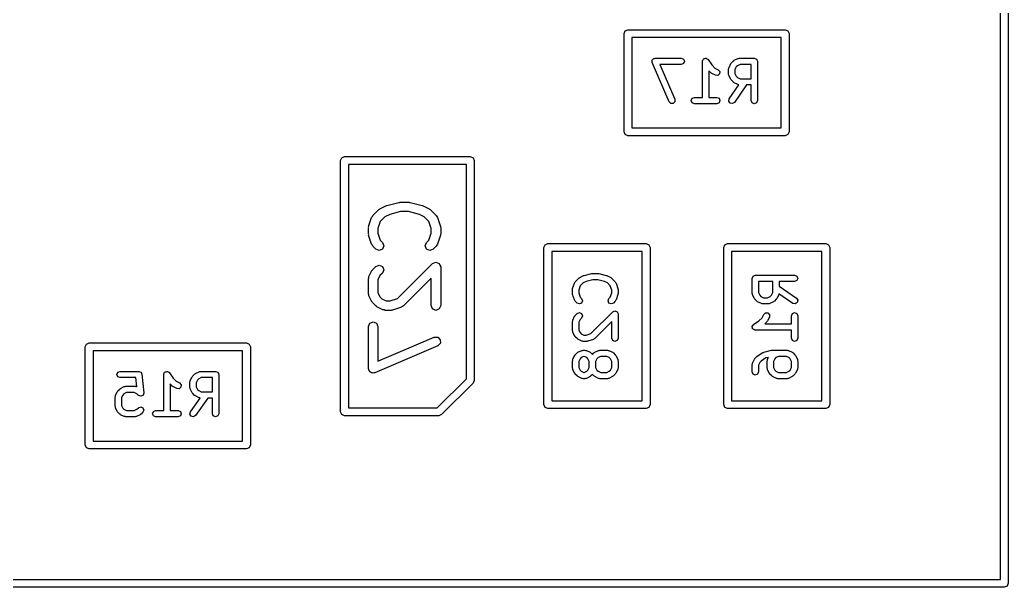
# Model space of a CAD drawing. Extents: x 0.18 to 3.03, y 0.18 to 2.17.
# Drawn here: x 1.973 to 2.4681, y 0.4121 to 0.6966 of the extents above; entities that cross this region are included whole.
import ezdxf

# ---------------------------------------------------------------- set-up
doc = ezdxf.new("R2010")
doc.units = 0
doc.header["$MEASUREMENT"] = 0
doc.layers.add('BLACK', color=7, linetype='CONTINUOUS')

msp = doc.modelspace()

# ---------------------------------------------------------------- linework, layer by layer
at = {"layer": 'BLACK', "linetype": 'CONTINUOUS'}
for p, q in [((2.46811, 1.61482), (2.46811, 0.414031)), ((2.46417, 0.416), (2.46417, 1.61285)), ((2.27566, 0.689606), (2.27624, 0.690998)), ((2.27566, 0.640394), (2.27566, 0.689606)), ((2.27624, 0.690998), (2.27763, 0.691575)), ((2.27763, 0.691575), (2.35637, 0.691575)), ((2.35637, 0.691575), (2.35776, 0.690998)), ((2.35776, 0.690998), (2.35834, 0.689606)), ((2.35834, 0.689606), (2.35834, 0.640394)), ((2.2796, 0.687638), (2.2796, 0.642362)), ((2.3544, 0.687638), (2.2796, 0.687638)), ((2.3544, 0.642362), (2.3544, 0.687638)), ((2.28965, 0.675742), (2.28976, 0.676023)), ((2.28977, 0.675444), (2.28965, 0.675742)), ((2.28976, 0.676327), (2.28999, 0.676558)), ((2.28976, 0.676023), (2.28976, 0.676327)), ((2.28977, 0.675122), (2.28977, 0.675444)), ((2.29821, 0.655437), (2.28977, 0.675122)), ((2.28999, 0.676558), (2.29011, 0.676856)), ((2.29011, 0.676856), (2.29039, 0.676972)), ((2.29039, 0.676972), (2.2906, 0.67719)), ((2.2906, 0.67719), (2.29092, 0.677194)), ((2.29092, 0.677194), (2.29122, 0.677317)), ((2.29122, 0.677317), (2.30435, 0.677317)), ((2.30435, 0.674167), (2.29361, 0.674167)), ((2.29361, 0.674167), (2.30111, 0.656677)), ((2.30435, 0.677317), (2.30546, 0.676856)), ((2.30546, 0.674629), (2.30435, 0.674167)), ((2.30546, 0.676856), (2.30592, 0.675742)), ((2.30592, 0.675742), (2.30546, 0.674629)), ((2.31496, 0.675742), (2.31502, 0.675892)), ((2.31496, 0.657632), (2.31496, 0.675742)), ((2.31499, 0.676051), (2.31524, 0.676432)), ((2.31502, 0.675892), (2.31499, 0.676051)), ((2.31524, 0.676432), (2.31542, 0.676856)), ((2.31542, 0.676856), (2.31557, 0.676918)), ((2.31557, 0.676918), (2.31566, 0.677052)), ((2.31566, 0.677052), (2.31611, 0.677141)), ((2.31611, 0.677141), (2.31653, 0.677317)), ((2.31653, 0.677317), (2.31668, 0.677255)), ((2.31668, 0.677255), (2.31684, 0.677286)), ((2.31684, 0.677286), (2.31722, 0.677031)), ((2.31722, 0.677031), (2.31764, 0.676856)), ((2.31764, 0.676856), (2.31771, 0.676706)), ((2.31771, 0.676706), (2.31784, 0.676616)), ((2.31784, 0.676616), (2.31963, 0.673933)), ((2.31963, 0.673933), (2.32121, 0.672349)), ((2.32825, 0.672697), (2.32918, 0.674572)), ((2.32918, 0.674572), (2.32938, 0.674741)), ((2.32938, 0.674741), (2.32948, 0.674981)), ((2.32948, 0.674981), (2.33042, 0.675918)), ((2.33042, 0.675918), (2.33066, 0.676018)), ((2.33066, 0.676018), (2.33083, 0.676213)), ((2.33083, 0.676213), (2.3327, 0.677151)), ((2.33246, 0.673511), (2.33189, 0.672935)), ((2.33378, 0.674167), (2.33246, 0.673511)), ((2.3327, 0.677151), (2.33307, 0.677177)), ((2.33307, 0.677177), (2.3334, 0.677317)), ((2.3334, 0.677317), (2.3409, 0.677317)), ((2.33933, 0.674167), (2.33378, 0.674167)), ((2.33933, 0.667006), (2.33933, 0.674167)), ((2.3409, 0.677317), (2.34202, 0.676856)), ((2.34202, 0.676856), (2.34248, 0.675742)), ((2.34248, 0.675742), (2.34248, 0.656057)), ((2.31917, 0.669942), (2.31811, 0.671003)), ((2.31811, 0.671003), (2.31811, 0.657632)), ((2.31941, 0.669843), (2.31917, 0.669942)), ((2.31958, 0.669647), (2.31941, 0.669843)), ((2.32145, 0.668709), (2.31958, 0.669647)), ((2.32121, 0.672349), (2.32286, 0.671526)), ((2.32265, 0.668624), (2.32145, 0.668709)), ((2.32356, 0.669414), (2.32265, 0.668624)), ((2.32286, 0.671526), (2.32365, 0.670616)), ((2.32365, 0.670616), (2.32356, 0.669414)), ((2.32808, 0.671993), (2.32822, 0.672331)), ((2.32808, 0.66918), (2.32808, 0.671993)), ((2.32822, 0.668842), (2.32808, 0.66918)), ((2.32822, 0.672331), (2.32825, 0.672697)), ((2.32825, 0.668476), (2.32822, 0.668842)), ((2.32918, 0.666601), (2.32825, 0.668476)), ((2.33189, 0.672935), (2.33123, 0.671621)), ((2.33123, 0.671621), (2.33123, 0.669552)), ((2.33123, 0.669552), (2.33189, 0.668239)), ((2.32836, 0.65696), (2.33324, 0.663924)), ((2.32938, 0.666432), (2.32918, 0.666601)), ((2.32948, 0.666192), (2.32938, 0.666432)), ((2.33042, 0.665255), (2.32948, 0.666192)), ((2.33066, 0.665156), (2.33042, 0.665255)), ((2.33083, 0.66496), (2.33066, 0.665156)), ((2.3327, 0.664022), (2.33083, 0.66496)), ((2.33704, 0.663856), (2.33094, 0.655154)), ((2.33189, 0.668239), (2.33246, 0.667663)), ((2.33246, 0.667663), (2.33378, 0.667006)), ((2.33307, 0.663996), (2.3327, 0.664022)), ((2.33324, 0.663924), (2.33307, 0.663996)), ((2.33378, 0.667006), (2.33933, 0.667006)), ((2.33933, 0.663856), (2.33704, 0.663856)), ((2.33933, 0.656057), (2.33933, 0.663856)), ((2.29907, 0.654595), (2.29821, 0.655437)), ((2.30028, 0.65461), (2.29907, 0.654595)), ((2.30112, 0.655472), (2.30028, 0.65461)), ((2.30111, 0.656677), (2.30112, 0.655472)), ((2.30933, 0.656057), (2.30979, 0.657171)), ((2.30979, 0.654944), (2.30933, 0.656057)), ((2.30979, 0.657171), (2.31091, 0.657632)), ((2.31091, 0.654482), (2.30979, 0.654944)), ((2.31091, 0.657632), (2.31496, 0.657632)), ((2.31653, 0.654482), (2.31091, 0.654482)), ((2.32216, 0.654482), (2.31653, 0.654482)), ((2.31811, 0.657632), (2.32216, 0.657632)), ((2.32216, 0.657632), (2.32327, 0.657171)), ((2.32327, 0.654944), (2.32216, 0.654482)), ((2.32327, 0.657171), (2.32373, 0.656057)), ((2.32373, 0.656057), (2.32327, 0.654944)), ((2.3281, 0.655783), (2.32836, 0.65696)), ((2.32875, 0.654767), (2.3281, 0.655783)), ((2.32993, 0.654506), (2.32875, 0.654767)), ((2.33094, 0.655154), (2.32993, 0.654506)), ((2.33979, 0.654944), (2.33933, 0.656057)), ((2.3409, 0.654482), (2.33979, 0.654944)), ((2.34202, 0.654944), (2.3409, 0.654482)), ((2.34248, 0.656057), (2.34202, 0.654944)), ((2.27624, 0.639002), (2.27566, 0.640394)), ((2.27763, 0.638425), (2.27624, 0.639002)), ((2.2796, 0.642362), (2.3544, 0.642362)), ((2.35776, 0.639002), (2.35637, 0.638425)), ((2.35834, 0.640394), (2.35776, 0.639002)), ((2.35637, 0.638425), (2.27763, 0.638425)), ((2.13369, 0.625976), (2.13427, 0.627368)), ((2.13369, 0.499992), (2.13369, 0.625976)), ((2.13427, 0.627368), (2.13566, 0.627945)), ((2.13566, 0.627945), (2.19865, 0.627945)), ((2.13763, 0.624008), (2.13763, 0.501961)), ((2.19669, 0.624008), (2.13763, 0.624008)), ((2.19669, 0.516556), (2.19669, 0.624008)), ((2.19865, 0.627945), (2.20005, 0.627368)), ((2.20005, 0.627368), (2.20062, 0.625976)), ((2.20062, 0.625976), (2.20062, 0.51574)), ((2.15691, 0.603521), (2.16291, 0.605021)), ((2.16291, 0.605021), (2.16321, 0.604977)), ((2.16321, 0.604977), (2.16348, 0.605092)), ((2.16348, 0.605092), (2.16798, 0.605092)), ((2.16798, 0.605092), (2.16826, 0.604977)), ((2.16826, 0.604977), (2.16856, 0.605021)), ((2.16856, 0.605021), (2.17456, 0.603521)), ((2.14982, 0.5984), (2.15282, 0.6014)), ((2.15282, 0.6014), (2.15317, 0.601549)), ((2.15317, 0.601549), (2.15343, 0.601843)), ((2.15343, 0.601843), (2.15643, 0.603342)), ((2.15643, 0.603342), (2.1567, 0.603361)), ((2.1567, 0.603361), (2.15691, 0.603521)), ((2.16378, 0.600367), (2.15831, 0.599001)), ((2.16769, 0.600367), (2.16378, 0.600367)), ((2.17316, 0.599001), (2.16769, 0.600367)), ((2.17456, 0.603521), (2.17477, 0.603361)), ((2.17477, 0.603361), (2.17504, 0.603342)), ((2.17504, 0.603342), (2.17804, 0.601843)), ((2.17804, 0.601843), (2.17829, 0.601549)), ((2.17829, 0.601549), (2.17865, 0.6014)), ((2.17865, 0.6014), (2.18165, 0.5984)), ((2.14775, 0.592978), (2.14925, 0.597477)), ((2.14925, 0.597477), (2.14961, 0.597893)), ((2.14961, 0.597893), (2.14982, 0.5984)), ((2.15355, 0.595454), (2.15235, 0.591847)), ((2.15588, 0.597788), (2.15355, 0.595454)), ((2.15831, 0.599001), (2.15588, 0.597788)), ((2.17558, 0.597788), (2.17316, 0.599001)), ((2.17792, 0.595454), (2.17558, 0.597788)), ((2.17912, 0.591847), (2.17792, 0.595454)), ((2.18165, 0.5984), (2.18186, 0.597893)), ((2.18186, 0.597893), (2.18222, 0.597477)), ((2.18222, 0.597477), (2.18372, 0.592978)), ((2.14762, 0.592231), (2.14777, 0.59259)), ((2.14762, 0.589231), (2.14762, 0.592231)), ((2.14777, 0.588872), (2.14762, 0.589231)), ((2.14777, 0.59259), (2.14775, 0.592978)), ((2.15235, 0.591847), (2.15235, 0.589614)), ((2.15235, 0.589614), (2.15355, 0.586008)), ((2.17792, 0.586008), (2.17912, 0.589614)), ((2.17912, 0.589614), (2.17912, 0.591847)), ((2.18372, 0.592978), (2.1837, 0.59259)), ((2.1837, 0.59259), (2.18384, 0.592231)), ((2.18384, 0.589231), (2.1837, 0.588872)), ((2.18384, 0.592231), (2.18384, 0.589231)), ((2.14775, 0.588484), (2.14777, 0.588872)), ((2.14925, 0.583985), (2.14775, 0.588484)), ((2.15355, 0.586008), (2.15466, 0.584902)), ((2.15466, 0.584902), (2.15535, 0.583232)), ((2.17612, 0.583232), (2.17681, 0.584902)), ((2.17681, 0.584902), (2.17792, 0.586008)), ((2.18372, 0.588484), (2.18222, 0.583985)), ((2.1837, 0.588872), (2.18372, 0.588484)), ((2.23616, 0.583746), (2.23755, 0.584323)), ((2.23755, 0.584323), (2.28676, 0.584323)), ((2.28676, 0.584323), (2.28816, 0.583746)), ((2.32616, 0.583746), (2.32755, 0.584323)), ((2.32755, 0.584323), (2.37676, 0.584323)), ((2.37676, 0.584323), (2.37816, 0.583746)), ((2.14961, 0.583569), (2.14925, 0.583985)), ((2.14982, 0.583061), (2.14961, 0.583569)), ((2.15132, 0.581561), (2.14982, 0.583061)), ((2.15299, 0.58087), (2.15132, 0.581561)), ((2.15466, 0.581561), (2.15299, 0.58087)), ((2.15535, 0.583232), (2.15466, 0.581561)), ((2.17681, 0.581561), (2.17612, 0.583232)), ((2.17848, 0.58087), (2.17681, 0.581561)), ((2.18015, 0.581561), (2.17848, 0.58087)), ((2.18165, 0.583061), (2.18015, 0.581561)), ((2.18186, 0.583569), (2.18165, 0.583061)), ((2.18222, 0.583985), (2.18186, 0.583569)), ((2.23558, 0.582354), (2.23616, 0.583746)), ((2.23558, 0.503614), (2.23558, 0.582354)), ((2.23952, 0.580386), (2.23952, 0.505583)), ((2.2848, 0.580386), (2.23952, 0.580386)), ((2.2848, 0.505583), (2.2848, 0.580386)), ((2.28816, 0.583746), (2.28873, 0.582354)), ((2.28873, 0.582354), (2.28873, 0.503614)), ((2.32558, 0.582354), (2.32616, 0.583746)), ((2.32558, 0.503614), (2.32558, 0.582354)), ((2.32952, 0.580386), (2.32952, 0.505583)), ((2.3748, 0.580386), (2.32952, 0.580386)), ((2.3748, 0.505583), (2.3748, 0.580386)), ((2.37816, 0.583746), (2.37873, 0.582354)), ((2.37873, 0.582354), (2.37873, 0.503614)), ((2.16221, 0.5568), (2.17981, 0.574403)), ((2.17981, 0.574403), (2.18148, 0.575095)), ((2.18148, 0.575095), (2.18315, 0.574403)), ((2.18315, 0.574403), (2.18349, 0.573595)), ((2.14787, 0.56779), (2.14937, 0.57079)), ((2.14937, 0.57079), (2.14967, 0.571045)), ((2.14967, 0.571045), (2.14982, 0.571404)), ((2.14982, 0.571404), (2.15132, 0.572904)), ((2.15132, 0.572904), (2.15299, 0.573595)), ((2.15299, 0.573595), (2.15466, 0.572904)), ((2.15466, 0.569563), (2.15343, 0.568334)), ((2.15466, 0.572904), (2.15535, 0.571233)), ((2.15535, 0.571233), (2.15466, 0.569563)), ((2.18349, 0.573595), (2.18384, 0.572733)), ((2.18384, 0.572733), (2.18384, 0.553236)), ((2.25967, 0.569323), (2.25985, 0.5694)), ((2.25985, 0.5694), (2.26266, 0.5694)), ((2.26266, 0.5694), (2.26285, 0.569323)), ((2.14762, 0.566734), (2.14783, 0.567242)), ((2.14762, 0.559235), (2.14762, 0.566734)), ((2.14783, 0.567242), (2.14787, 0.56779)), ((2.15343, 0.568334), (2.15235, 0.566176)), ((2.15235, 0.566176), (2.15235, 0.559792)), ((2.17912, 0.56703), (2.16516, 0.553065)), ((2.17912, 0.553236), (2.17912, 0.56703)), ((2.24992, 0.561761), (2.25086, 0.564573)), ((2.25086, 0.564573), (2.2511, 0.56485)), ((2.2511, 0.56485), (2.25124, 0.565189)), ((2.25124, 0.565189), (2.25311, 0.567064)), ((2.25311, 0.567064), (2.25335, 0.567163)), ((2.25335, 0.567163), (2.25352, 0.567359)), ((2.25352, 0.567359), (2.2554, 0.568296)), ((2.25516, 0.564656), (2.25373, 0.563225)), ((2.25665, 0.565402), (2.25516, 0.564656)), ((2.2554, 0.568296), (2.25558, 0.568309)), ((2.25558, 0.568309), (2.25572, 0.568415)), ((2.25572, 0.568415), (2.25947, 0.569353)), ((2.26005, 0.56625), (2.25665, 0.565402)), ((2.25947, 0.569353), (2.25967, 0.569323)), ((2.26247, 0.56625), (2.26005, 0.56625)), ((2.26586, 0.565402), (2.26247, 0.56625)), ((2.26285, 0.569323), (2.26305, 0.569353)), ((2.26305, 0.569353), (2.2668, 0.568415)), ((2.26736, 0.564656), (2.26586, 0.565402)), ((2.2668, 0.568415), (2.26694, 0.568309)), ((2.26694, 0.568309), (2.26712, 0.568296)), ((2.26712, 0.568296), (2.26899, 0.567359)), ((2.26879, 0.563225), (2.26736, 0.564656)), ((2.26899, 0.567359), (2.26916, 0.567163)), ((2.26916, 0.567163), (2.2694, 0.567064)), ((2.2694, 0.567064), (2.27128, 0.565189)), ((2.27128, 0.565189), (2.27142, 0.56485)), ((2.27142, 0.56485), (2.27166, 0.564573)), ((2.27166, 0.564573), (2.27259, 0.561761)), ((2.33984, 0.566888), (2.3403, 0.568001)), ((2.33984, 0.559388), (2.33984, 0.566888)), ((2.3403, 0.568001), (2.34142, 0.568462)), ((2.34142, 0.568462), (2.3611, 0.568462)), ((2.35015, 0.565313), (2.34299, 0.565313)), ((2.34299, 0.565313), (2.34299, 0.55976)), ((2.35015, 0.55976), (2.35015, 0.565313)), ((2.3611, 0.565313), (2.3533, 0.565313)), ((2.3533, 0.565313), (2.3533, 0.563021)), ((2.3611, 0.568462), (2.36221, 0.568001)), ((2.36221, 0.565774), (2.3611, 0.565313)), ((2.36221, 0.568001), (2.36268, 0.566888)), ((2.36268, 0.566888), (2.36221, 0.565774)), ((2.15235, 0.559792), (2.15343, 0.557634)), ((2.24984, 0.561263), (2.24994, 0.561503)), ((2.24984, 0.559388), (2.24984, 0.561263)), ((2.24994, 0.561503), (2.24992, 0.561761)), ((2.25373, 0.563225), (2.25299, 0.561008)), ((2.25299, 0.561008), (2.25299, 0.559644)), ((2.25299, 0.559644), (2.25373, 0.557427)), ((2.26953, 0.561008), (2.26879, 0.563225)), ((2.26879, 0.557427), (2.26953, 0.559644)), ((2.26953, 0.559644), (2.26953, 0.561008)), ((2.27259, 0.561761), (2.27258, 0.561503)), ((2.27258, 0.561503), (2.27268, 0.561263)), ((2.27268, 0.561263), (2.27268, 0.559388)), ((2.34299, 0.55976), (2.34365, 0.558447)), ((2.34949, 0.558447), (2.35015, 0.55976)), ((2.3533, 0.563021), (2.362, 0.556929)), ((2.14783, 0.558727), (2.14762, 0.559235)), ((2.14787, 0.558178), (2.14783, 0.558727)), ((2.14937, 0.555179), (2.14787, 0.558178)), ((2.14967, 0.554924), (2.14937, 0.555179)), ((2.14982, 0.554565), (2.14967, 0.554924)), ((2.15132, 0.553065), (2.14982, 0.554565)), ((2.15343, 0.557634), (2.15439, 0.556677)), ((2.15439, 0.556677), (2.15654, 0.555598)), ((2.15654, 0.555598), (2.1586, 0.555598)), ((2.1586, 0.555598), (2.16221, 0.5568)), ((2.24994, 0.559149), (2.24984, 0.559388)), ((2.24992, 0.55889), (2.24994, 0.559149)), ((2.25086, 0.556078), (2.24992, 0.55889)), ((2.2511, 0.555801), (2.25086, 0.556078)), ((2.25124, 0.555463), (2.2511, 0.555801)), ((2.25218, 0.554525), (2.25124, 0.555463)), ((2.25329, 0.554064), (2.25218, 0.554525)), ((2.2544, 0.554525), (2.25329, 0.554064)), ((2.25373, 0.557427), (2.2544, 0.556752)), ((2.2544, 0.556752), (2.25486, 0.555639)), ((2.25486, 0.555639), (2.2544, 0.554525)), ((2.26765, 0.555639), (2.26811, 0.556753)), ((2.26811, 0.554525), (2.26765, 0.555639)), ((2.26811, 0.556753), (2.26879, 0.557427)), ((2.26923, 0.554064), (2.26811, 0.554525)), ((2.27034, 0.554525), (2.26923, 0.554064)), ((2.27128, 0.555463), (2.27034, 0.554525)), ((2.27142, 0.555801), (2.27128, 0.555463)), ((2.27166, 0.556078), (2.27142, 0.555801)), ((2.27259, 0.558891), (2.27166, 0.556078)), ((2.27268, 0.559388), (2.27258, 0.559149)), ((2.27258, 0.559149), (2.27259, 0.558891)), ((2.33998, 0.55905), (2.33984, 0.559388)), ((2.34001, 0.558684), (2.33998, 0.55905)), ((2.34094, 0.556809), (2.34001, 0.558684)), ((2.34114, 0.55664), (2.34094, 0.556809)), ((2.34124, 0.5564), (2.34114, 0.55664)), ((2.34218, 0.555463), (2.34124, 0.5564)), ((2.34242, 0.555364), (2.34218, 0.555463)), ((2.34259, 0.555168), (2.34242, 0.555364)), ((2.34446, 0.55423), (2.34259, 0.555168)), ((2.34365, 0.558447), (2.34422, 0.557871)), ((2.34422, 0.557871), (2.34554, 0.557214)), ((2.34554, 0.557214), (2.34761, 0.557214)), ((2.34761, 0.557214), (2.34892, 0.557871)), ((2.35056, 0.555168), (2.34868, 0.55423)), ((2.34892, 0.557871), (2.34949, 0.558447)), ((2.35073, 0.555364), (2.35056, 0.555168)), ((2.35097, 0.555463), (2.35073, 0.555364)), ((2.3519, 0.5564), (2.35097, 0.555463)), ((2.352, 0.55664), (2.3519, 0.5564)), ((2.3522, 0.556809), (2.352, 0.55664)), ((2.35314, 0.558684), (2.3522, 0.556809)), ((2.35316, 0.55905), (2.35314, 0.558684)), ((2.35323, 0.559224), (2.35316, 0.55905)), ((2.3602, 0.554349), (2.35323, 0.559224)), ((2.36239, 0.554736), (2.36137, 0.554088)), ((2.362, 0.556929), (2.36265, 0.555913)), ((2.36265, 0.555913), (2.36239, 0.554736)), ((2.15167, 0.552916), (2.15132, 0.553065)), ((2.15193, 0.552622), (2.15167, 0.552916)), ((2.15493, 0.551123), (2.15193, 0.552622)), ((2.15548, 0.551084), (2.15493, 0.551123)), ((2.15599, 0.550873), (2.15548, 0.551084)), ((2.15899, 0.550873), (2.15599, 0.550873)), ((2.15934, 0.551022), (2.15899, 0.550873)), ((2.15973, 0.550995), (2.15934, 0.551022)), ((2.16423, 0.552494), (2.15973, 0.550995)), ((2.16465, 0.552855), (2.16423, 0.552494)), ((2.16516, 0.553065), (2.16465, 0.552855)), ((2.17981, 0.551565), (2.17912, 0.553236)), ((2.18148, 0.550873), (2.17981, 0.551565)), ((2.18315, 0.551565), (2.18148, 0.550873)), ((2.18384, 0.553236), (2.18315, 0.551565)), ((2.25218, 0.549253), (2.25329, 0.549715)), ((2.25329, 0.549715), (2.2544, 0.549253)), ((2.259, 0.539205), (2.26999, 0.550191)), ((2.26999, 0.550191), (2.2711, 0.550652)), ((2.2711, 0.550652), (2.27221, 0.550191)), ((2.27221, 0.550191), (2.27241, 0.549715)), ((2.27241, 0.549715), (2.27268, 0.549077)), ((2.34483, 0.554204), (2.34446, 0.55423)), ((2.34516, 0.554064), (2.34483, 0.554204)), ((2.34798, 0.554064), (2.34516, 0.554064)), ((2.34563, 0.548844), (2.34654, 0.549634)), ((2.34654, 0.549634), (2.34774, 0.549548)), ((2.34832, 0.554204), (2.34798, 0.554064)), ((2.34868, 0.55423), (2.34832, 0.554204)), ((2.35999, 0.549253), (2.3611, 0.549715)), ((2.36137, 0.554088), (2.3602, 0.554349)), ((2.3611, 0.549715), (2.36221, 0.549253)), ((2.14832, 0.544407), (2.14999, 0.545099)), ((2.14999, 0.545099), (2.15166, 0.544407)), ((2.24984, 0.545328), (2.24998, 0.545666)), ((2.24984, 0.540641), (2.24984, 0.545328)), ((2.24998, 0.545666), (2.25001, 0.546032)), ((2.25001, 0.546032), (2.25094, 0.547907)), ((2.25094, 0.547907), (2.25114, 0.548077)), ((2.25114, 0.548077), (2.25124, 0.548316)), ((2.25124, 0.548316), (2.25218, 0.549253)), ((2.25365, 0.54627), (2.25299, 0.544956)), ((2.25299, 0.544956), (2.25299, 0.541013)), ((2.2544, 0.547026), (2.25365, 0.54627)), ((2.2544, 0.549253), (2.25486, 0.54814)), ((2.25486, 0.54814), (2.2544, 0.547026)), ((2.26953, 0.545275), (2.26097, 0.536715)), ((2.26953, 0.536891), (2.26953, 0.545275)), ((2.27268, 0.549077), (2.27268, 0.536891)), ((2.34054, 0.543826), (2.34322, 0.545614)), ((2.34322, 0.545614), (2.34481, 0.547198)), ((2.34481, 0.547198), (2.34563, 0.548844)), ((2.34722, 0.545151), (2.34615, 0.54409)), ((2.34731, 0.545391), (2.34722, 0.545151)), ((2.34751, 0.545561), (2.34731, 0.545391)), ((2.34845, 0.547436), (2.34751, 0.545561)), ((2.34774, 0.549548), (2.34853, 0.548638)), ((2.34853, 0.548638), (2.34845, 0.547436)), ((2.35953, 0.54814), (2.35999, 0.549253)), ((2.35953, 0.54409), (2.35953, 0.54814)), ((2.36221, 0.549253), (2.36268, 0.54814)), ((2.36268, 0.54814), (2.36268, 0.536891)), ((2.14762, 0.542737), (2.14832, 0.544407)), ((2.14762, 0.521739), (2.14762, 0.542737)), ((2.15166, 0.544407), (2.15235, 0.542737)), ((2.15235, 0.542737), (2.15235, 0.525322)), ((2.24998, 0.540302), (2.24984, 0.540641)), ((2.25001, 0.539936), (2.24998, 0.540302)), ((2.25094, 0.538062), (2.25001, 0.539936)), ((2.25299, 0.541013), (2.25365, 0.539699)), ((2.25365, 0.539699), (2.25422, 0.539123)), ((2.33984, 0.542516), (2.3399, 0.542665)), ((2.34002, 0.542092), (2.33984, 0.542516)), ((2.33987, 0.542824), (2.34013, 0.543205)), ((2.3399, 0.542665), (2.33987, 0.542824)), ((2.3401, 0.541642), (2.34002, 0.542092)), ((2.34024, 0.541552), (2.3401, 0.541642)), ((2.34013, 0.543205), (2.3403, 0.543629)), ((2.3403, 0.541402), (2.34024, 0.541552)), ((2.3403, 0.543629), (2.34045, 0.543691)), ((2.34073, 0.541227), (2.3403, 0.541402)), ((2.34045, 0.543691), (2.34054, 0.543826)), ((2.34111, 0.540971), (2.34073, 0.541227)), ((2.34127, 0.541003), (2.34111, 0.540971)), ((2.34142, 0.540941), (2.34127, 0.541003)), ((2.35953, 0.540941), (2.34142, 0.540941)), ((2.34615, 0.54409), (2.35953, 0.54409)), ((2.35953, 0.536891), (2.35953, 0.540941)), ((2.15235, 0.525322), (2.18055, 0.537409)), ((2.18055, 0.537409), (2.18236, 0.537431)), ((2.18236, 0.537431), (2.18365, 0.536168)), ((2.18365, 0.536168), (2.18368, 0.53436)), ((2.25114, 0.537892), (2.25094, 0.538062)), ((2.25124, 0.537652), (2.25114, 0.537892)), ((2.25218, 0.536715), (2.25124, 0.537652)), ((2.25242, 0.536616), (2.25218, 0.536715)), ((2.25259, 0.53642), (2.25242, 0.536616)), ((2.25446, 0.535483), (2.25259, 0.53642)), ((2.25422, 0.539123), (2.25554, 0.538466)), ((2.25483, 0.535457), (2.25446, 0.535483)), ((2.25516, 0.535316), (2.25483, 0.535457)), ((2.25704, 0.535316), (2.25516, 0.535316)), ((2.25554, 0.538466), (2.25678, 0.538466)), ((2.25678, 0.538466), (2.259, 0.539205)), ((2.25728, 0.535416), (2.25704, 0.535316)), ((2.25754, 0.535397), (2.25728, 0.535416)), ((2.26035, 0.536335), (2.25754, 0.535397)), ((2.26063, 0.536575), (2.26035, 0.536335)), ((2.26097, 0.536715), (2.26063, 0.536575)), ((2.26999, 0.535778), (2.26953, 0.536891)), ((2.2711, 0.535316), (2.26999, 0.535778)), ((2.27221, 0.535778), (2.2711, 0.535316)), ((2.27268, 0.536891), (2.27221, 0.535778)), ((2.35999, 0.535778), (2.35953, 0.536891)), ((2.3611, 0.535316), (2.35999, 0.535778)), ((2.36221, 0.535778), (2.3611, 0.535316)), ((2.36268, 0.536891), (2.36221, 0.535778)), ((2.00582, 0.532591), (2.0064, 0.533982)), ((2.00582, 0.483378), (2.00582, 0.532591)), ((2.0064, 0.533982), (2.00779, 0.534559)), ((2.00779, 0.534559), (2.08653, 0.534559)), ((2.00976, 0.530622), (2.00976, 0.485346)), ((2.08456, 0.530622), (2.00976, 0.530622)), ((2.08456, 0.485346), (2.08456, 0.530622)), ((2.08653, 0.534559), (2.08792, 0.533982)), ((2.08792, 0.533982), (2.0885, 0.532591)), ((2.0885, 0.532591), (2.0885, 0.483378)), ((2.18241, 0.533067), (2.15092, 0.519568)), ((2.18368, 0.53436), (2.18241, 0.533067)), ((2.25242, 0.529668), (2.25259, 0.529863)), ((2.25259, 0.529863), (2.25446, 0.530801)), ((2.25446, 0.530801), (2.25483, 0.530827)), ((2.25483, 0.530827), (2.25516, 0.530967)), ((2.25516, 0.530967), (2.2561, 0.530967)), ((2.2561, 0.530967), (2.25644, 0.530827)), ((2.25644, 0.530827), (2.25681, 0.530801)), ((2.25681, 0.530801), (2.25868, 0.529863)), ((2.25868, 0.529863), (2.25885, 0.529668)), ((2.26085, 0.529668), (2.26102, 0.529863)), ((2.26102, 0.529863), (2.2629, 0.530801)), ((2.2629, 0.530801), (2.26326, 0.530827)), ((2.26326, 0.530827), (2.2636, 0.530967)), ((2.2636, 0.530967), (2.26735, 0.530967)), ((2.26735, 0.530967), (2.26769, 0.530827)), ((2.26769, 0.530827), (2.26806, 0.530801)), ((2.26806, 0.530801), (2.26993, 0.529863)), ((2.26993, 0.529863), (2.2701, 0.529668)), ((2.34242, 0.52789), (2.34523, 0.529765)), ((2.34523, 0.529765), (2.3455, 0.529819)), ((2.3455, 0.529819), (2.34572, 0.529983)), ((2.34572, 0.529983), (2.34947, 0.53092)), ((2.34947, 0.53092), (2.34967, 0.530891)), ((2.34967, 0.530891), (2.34985, 0.530967)), ((2.34985, 0.530967), (2.35735, 0.530967)), ((2.35735, 0.530967), (2.35769, 0.530827)), ((2.35769, 0.530827), (2.35806, 0.530801)), ((2.35806, 0.530801), (2.35993, 0.529863)), ((2.35993, 0.529863), (2.3601, 0.529668)), ((2.24984, 0.525643), (2.24998, 0.525981)), ((2.24984, 0.521893), (2.24984, 0.525643)), ((2.24998, 0.525981), (2.25001, 0.526347)), ((2.25001, 0.526347), (2.25094, 0.528222)), ((2.25094, 0.528222), (2.25114, 0.528392)), ((2.25114, 0.528392), (2.25124, 0.528631)), ((2.25124, 0.528631), (2.25218, 0.529568)), ((2.25218, 0.529568), (2.25242, 0.529668)), ((2.25365, 0.526585), (2.25299, 0.525271)), ((2.25299, 0.525271), (2.25299, 0.522265)), ((2.25422, 0.527161), (2.25365, 0.526585)), ((2.25554, 0.527817), (2.25422, 0.527161)), ((2.25573, 0.527817), (2.25554, 0.527817)), ((2.25704, 0.527161), (2.25573, 0.527817)), ((2.25762, 0.526585), (2.25704, 0.527161)), ((2.25828, 0.525271), (2.25762, 0.526585)), ((2.25828, 0.522265), (2.25828, 0.525271)), ((2.25885, 0.529668), (2.25909, 0.529568)), ((2.25909, 0.529568), (2.25985, 0.528807)), ((2.25985, 0.528807), (2.26061, 0.529568)), ((2.26061, 0.529568), (2.26085, 0.529668)), ((2.26208, 0.526585), (2.26143, 0.525271)), ((2.26143, 0.525271), (2.26143, 0.522265)), ((2.26266, 0.527161), (2.26208, 0.526585)), ((2.26397, 0.527817), (2.26266, 0.527161)), ((2.26698, 0.527817), (2.26397, 0.527817)), ((2.26829, 0.527161), (2.26698, 0.527817)), ((2.26887, 0.526585), (2.26829, 0.527161)), ((2.26953, 0.525271), (2.26887, 0.526585)), ((2.26953, 0.522265), (2.26953, 0.525271)), ((2.2701, 0.529668), (2.27034, 0.529568)), ((2.27034, 0.529568), (2.27128, 0.528631)), ((2.27128, 0.528631), (2.27138, 0.528392)), ((2.27138, 0.528392), (2.27157, 0.528222)), ((2.27157, 0.528222), (2.27251, 0.526347)), ((2.27251, 0.526347), (2.27253, 0.525981)), ((2.27253, 0.525981), (2.27268, 0.525643)), ((2.27268, 0.525643), (2.27268, 0.521893)), ((2.34001, 0.524472), (2.34094, 0.526347)), ((2.34094, 0.526347), (2.34114, 0.526517)), ((2.34114, 0.526517), (2.34124, 0.526756)), ((2.34124, 0.526756), (2.34218, 0.527694)), ((2.34218, 0.527694), (2.34233, 0.527756)), ((2.34233, 0.527756), (2.34242, 0.52789)), ((2.34429, 0.525356), (2.34365, 0.52471)), ((2.34675, 0.526993), (2.34429, 0.525356)), ((2.34798, 0.527302), (2.34675, 0.526993)), ((2.34734, 0.525643), (2.34748, 0.525981)), ((2.34734, 0.521893), (2.34734, 0.525643)), ((2.34748, 0.525981), (2.34751, 0.526347)), ((2.34751, 0.526347), (2.34798, 0.527302)), ((2.35115, 0.526585), (2.35049, 0.525271)), ((2.35049, 0.525271), (2.35049, 0.522265)), ((2.35172, 0.527161), (2.35115, 0.526585)), ((2.35304, 0.527817), (2.35172, 0.527161)), ((2.35698, 0.527817), (2.35304, 0.527817)), ((2.35829, 0.527161), (2.35698, 0.527817)), ((2.35887, 0.526585), (2.35829, 0.527161)), ((2.35953, 0.525271), (2.35887, 0.526585)), ((2.35953, 0.522265), (2.35953, 0.525271)), ((2.3601, 0.529668), (2.36034, 0.529568)), ((2.36034, 0.529568), (2.36128, 0.528631)), ((2.36128, 0.528631), (2.36138, 0.528392)), ((2.36138, 0.528392), (2.36157, 0.528222)), ((2.36157, 0.528222), (2.36251, 0.526347)), ((2.36251, 0.526347), (2.36253, 0.525981)), ((2.36253, 0.525981), (2.36268, 0.525643)), ((2.36268, 0.525643), (2.36268, 0.521893)), ((2.02214, 0.51984), (2.02325, 0.520301)), ((2.02325, 0.520301), (2.03263, 0.520301)), ((2.03263, 0.520301), (2.03312, 0.520098)), ((2.03312, 0.520098), (2.03363, 0.519945)), ((2.03363, 0.519945), (2.03366, 0.519872)), ((2.03366, 0.519872), (2.03374, 0.51984)), ((2.04558, 0.51984), (2.04572, 0.519902)), ((2.04572, 0.519902), (2.04582, 0.520037)), ((2.04582, 0.520037), (2.04627, 0.520126)), ((2.04627, 0.520126), (2.04669, 0.520301)), ((2.04669, 0.520301), (2.04684, 0.520239)), ((2.04684, 0.520239), (2.047, 0.520271)), ((2.047, 0.520271), (2.04738, 0.520015)), ((2.04738, 0.520015), (2.0478, 0.51984)), ((2.06098, 0.519198), (2.06286, 0.520135)), ((2.06286, 0.520135), (2.06322, 0.520161)), ((2.06322, 0.520161), (2.06356, 0.520301)), ((2.06356, 0.520301), (2.07106, 0.520301)), ((2.07106, 0.520301), (2.07217, 0.51984)), ((2.14781, 0.521293), (2.14762, 0.521739)), ((2.14782, 0.520809), (2.14781, 0.521293)), ((2.14814, 0.52049), (2.14782, 0.520809)), ((2.14832, 0.520069), (2.14814, 0.52049)), ((2.14876, 0.519884), (2.14832, 0.520069)), ((2.14911, 0.519546), (2.14876, 0.519884)), ((2.24998, 0.521555), (2.24984, 0.521893)), ((2.25001, 0.521189), (2.24998, 0.521555)), ((2.25094, 0.519314), (2.25001, 0.521189)), ((2.25299, 0.522265), (2.25365, 0.520951)), ((2.25365, 0.520951), (2.25422, 0.520375)), ((2.25422, 0.520375), (2.25554, 0.519718)), ((2.25573, 0.519718), (2.25704, 0.520375)), ((2.25704, 0.520375), (2.25762, 0.520951)), ((2.25762, 0.520951), (2.25828, 0.522265)), ((2.26143, 0.522265), (2.26208, 0.520951)), ((2.26208, 0.520951), (2.26266, 0.520375)), ((2.26266, 0.520375), (2.26397, 0.519718)), ((2.26698, 0.519718), (2.26829, 0.520375)), ((2.26829, 0.520375), (2.26887, 0.520951)), ((2.26887, 0.520951), (2.26953, 0.522265)), ((2.27251, 0.521189), (2.27157, 0.519314)), ((2.27253, 0.521555), (2.27251, 0.521189)), ((2.27268, 0.521893), (2.27253, 0.521555)), ((2.33984, 0.523768), (2.33998, 0.524107)), ((2.33984, 0.520018), (2.33984, 0.523768)), ((2.3403, 0.518905), (2.33984, 0.520018)), ((2.33998, 0.524107), (2.34001, 0.524472)), ((2.34299, 0.520018), (2.34253, 0.518905)), ((2.34365, 0.52471), (2.34299, 0.523396)), ((2.34299, 0.523396), (2.34299, 0.520018)), ((2.34748, 0.521555), (2.34734, 0.521893)), ((2.34751, 0.521189), (2.34748, 0.521555)), ((2.34844, 0.519314), (2.34751, 0.521189)), ((2.35049, 0.522265), (2.35115, 0.520951)), ((2.35115, 0.520951), (2.35172, 0.520375)), ((2.35172, 0.520375), (2.35304, 0.519718)), ((2.35698, 0.519718), (2.35829, 0.520375)), ((2.35829, 0.520375), (2.35887, 0.520951)), ((2.35887, 0.520951), (2.35953, 0.522265)), ((2.36251, 0.521189), (2.36157, 0.519314)), ((2.36253, 0.521555), (2.36251, 0.521189)), ((2.36268, 0.521893), (2.36253, 0.521555)), ((2.02168, 0.518726), (2.02214, 0.51984)), ((2.02214, 0.517613), (2.02168, 0.518726)), ((2.02325, 0.517152), (2.02214, 0.517613)), ((2.0312, 0.517152), (2.02325, 0.517152)), ((2.03166, 0.512532), (2.0312, 0.517152)), ((2.03374, 0.51984), (2.03394, 0.51935)), ((2.03394, 0.51935), (2.03419, 0.518883)), ((2.03419, 0.518883), (2.03513, 0.509509)), ((2.04511, 0.518726), (2.04518, 0.518876)), ((2.04511, 0.500616), (2.04511, 0.518726)), ((2.04514, 0.519035), (2.0454, 0.519416)), ((2.04518, 0.518876), (2.04514, 0.519035)), ((2.0454, 0.519416), (2.04558, 0.51984)), ((2.0478, 0.51984), (2.04786, 0.51969)), ((2.04786, 0.51969), (2.048, 0.5196)), ((2.048, 0.5196), (2.04979, 0.516918)), ((2.04979, 0.516918), (2.05137, 0.515334)), ((2.05137, 0.515334), (2.05302, 0.514511)), ((2.05824, 0.514977), (2.05838, 0.515316)), ((2.05824, 0.512165), (2.05824, 0.514977)), ((2.05838, 0.515316), (2.0584, 0.515681)), ((2.0584, 0.515681), (2.05934, 0.517556)), ((2.05934, 0.517556), (2.05954, 0.517726)), ((2.05954, 0.517726), (2.05964, 0.517965)), ((2.05964, 0.517965), (2.06057, 0.518903)), ((2.06057, 0.518903), (2.06081, 0.519002)), ((2.06081, 0.519002), (2.06098, 0.519198)), ((2.06204, 0.515919), (2.06139, 0.514605)), ((2.06262, 0.516495), (2.06204, 0.515919)), ((2.06393, 0.517152), (2.06262, 0.516495)), ((2.06949, 0.517152), (2.06393, 0.517152)), ((2.06949, 0.50999), (2.06949, 0.517152)), ((2.07217, 0.51984), (2.07264, 0.518726)), ((2.07264, 0.518726), (2.07264, 0.499041)), ((2.14957, 0.519552), (2.14911, 0.519546)), ((2.14999, 0.519377), (2.14957, 0.519552)), ((2.15043, 0.519562), (2.14999, 0.519377)), ((2.15092, 0.519568), (2.15043, 0.519562)), ((2.18209, 0.501961), (2.19669, 0.516556)), ((2.20062, 0.51574), (2.20024, 0.514821)), ((2.25114, 0.519144), (2.25094, 0.519314)), ((2.25124, 0.518905), (2.25114, 0.519144)), ((2.25218, 0.517967), (2.25124, 0.518905)), ((2.25242, 0.517868), (2.25218, 0.517967)), ((2.25259, 0.517672), (2.25242, 0.517868)), ((2.25446, 0.516735), (2.25259, 0.517672)), ((2.25483, 0.516709), (2.25446, 0.516735)), ((2.25516, 0.516569), (2.25483, 0.516709)), ((2.2561, 0.516569), (2.25516, 0.516569)), ((2.25554, 0.519718), (2.25573, 0.519718)), ((2.25644, 0.516709), (2.2561, 0.516569)), ((2.25681, 0.516735), (2.25644, 0.516709)), ((2.25868, 0.517672), (2.25681, 0.516735)), ((2.25885, 0.517868), (2.25868, 0.517672)), ((2.25909, 0.517967), (2.25885, 0.517868)), ((2.25985, 0.518729), (2.25909, 0.517967)), ((2.26061, 0.517967), (2.25985, 0.518729)), ((2.26085, 0.517868), (2.26061, 0.517967)), ((2.26102, 0.517672), (2.26085, 0.517868)), ((2.2629, 0.516735), (2.26102, 0.517672)), ((2.26326, 0.516709), (2.2629, 0.516735)), ((2.2636, 0.516569), (2.26326, 0.516709)), ((2.26735, 0.516569), (2.2636, 0.516569)), ((2.26397, 0.519718), (2.26698, 0.519718)), ((2.26769, 0.516709), (2.26735, 0.516569)), ((2.26806, 0.516735), (2.26769, 0.516709)), ((2.26993, 0.517672), (2.26806, 0.516735)), ((2.2701, 0.517868), (2.26993, 0.517672)), ((2.27034, 0.517967), (2.2701, 0.517868)), ((2.27128, 0.518905), (2.27034, 0.517967)), ((2.27138, 0.519144), (2.27128, 0.518905)), ((2.27157, 0.519314), (2.27138, 0.519144)), ((2.34142, 0.518444), (2.3403, 0.518905)), ((2.34253, 0.518905), (2.34142, 0.518444)), ((2.34864, 0.519144), (2.34844, 0.519314)), ((2.34874, 0.518905), (2.34864, 0.519144)), ((2.34968, 0.517967), (2.34874, 0.518905)), ((2.34991, 0.517868), (2.34968, 0.517967)), ((2.35008, 0.517672), (2.34991, 0.517868)), ((2.35196, 0.516735), (2.35008, 0.517672)), ((2.35233, 0.516709), (2.35196, 0.516735)), ((2.35266, 0.516569), (2.35233, 0.516709)), ((2.35735, 0.516569), (2.35266, 0.516569)), ((2.35304, 0.519718), (2.35698, 0.519718)), ((2.35769, 0.516709), (2.35735, 0.516569)), ((2.35806, 0.516735), (2.35769, 0.516709)), ((2.35993, 0.517672), (2.35806, 0.516735)), ((2.3601, 0.517868), (2.35993, 0.517672)), ((2.36034, 0.517967), (2.3601, 0.517868)), ((2.36128, 0.518905), (2.36034, 0.517967)), ((2.36138, 0.519144), (2.36128, 0.518905)), ((2.36157, 0.519314), (2.36138, 0.519144)), ((2.02091, 0.508182), (2.02185, 0.510057)), ((2.02185, 0.510057), (2.02204, 0.510227)), ((2.02204, 0.510227), (2.02214, 0.510466)), ((2.02214, 0.510466), (2.02308, 0.511404)), ((2.02308, 0.511404), (2.02332, 0.511503)), ((2.02332, 0.511503), (2.02349, 0.511699)), ((2.02349, 0.511699), (2.02536, 0.512636)), ((2.02536, 0.512636), (2.02573, 0.512662)), ((2.02573, 0.512662), (2.02607, 0.512802)), ((2.02607, 0.512802), (2.03075, 0.512802)), ((2.03075, 0.512802), (2.03109, 0.512662)), ((2.03109, 0.512662), (2.03146, 0.512636)), ((2.03146, 0.512636), (2.03166, 0.512532)), ((2.04932, 0.512926), (2.04826, 0.513987)), ((2.04826, 0.513987), (2.04826, 0.500616)), ((2.04956, 0.512827), (2.04932, 0.512926)), ((2.04973, 0.512631), (2.04956, 0.512827)), ((2.05161, 0.511694), (2.04973, 0.512631)), ((2.05281, 0.511608), (2.05161, 0.511694)), ((2.05372, 0.512398), (2.05281, 0.511608)), ((2.05302, 0.514511), (2.05381, 0.5136)), ((2.05381, 0.5136), (2.05372, 0.512398)), ((2.05838, 0.511826), (2.05824, 0.512165)), ((2.0584, 0.51146), (2.05838, 0.511826)), ((2.05934, 0.509586), (2.0584, 0.51146)), ((2.06139, 0.514605), (2.06139, 0.512536)), ((2.06139, 0.512536), (2.06204, 0.511223)), ((2.06204, 0.511223), (2.06262, 0.510647)), ((2.06262, 0.510647), (2.06393, 0.50999)), ((2.06393, 0.50999), (2.06949, 0.50999)), ((2.20005, 0.514348), (2.1843, 0.4986)), ((2.20024, 0.514821), (2.20005, 0.514348)), ((2.02074, 0.507478), (2.02088, 0.507816)), ((2.02074, 0.502791), (2.02074, 0.507478)), ((2.02088, 0.507816), (2.02091, 0.508182)), ((2.02455, 0.50842), (2.02389, 0.507106)), ((2.02389, 0.507106), (2.02389, 0.503163)), ((2.02512, 0.508996), (2.02455, 0.50842)), ((2.02644, 0.509653), (2.02512, 0.508996)), ((2.03038, 0.509653), (2.02644, 0.509653)), ((2.0317, 0.508996), (2.03038, 0.509653)), ((2.03245, 0.508239), (2.0317, 0.508996)), ((2.03253, 0.508207), (2.03245, 0.508239)), ((2.03257, 0.508134), (2.03253, 0.508207)), ((2.03308, 0.507981), (2.03257, 0.508134)), ((2.03357, 0.507778), (2.03308, 0.507981)), ((2.03364, 0.50781), (2.03357, 0.507778)), ((2.03372, 0.507786), (2.03364, 0.50781)), ((2.03419, 0.508036), (2.03372, 0.507786)), ((2.03468, 0.508239), (2.03419, 0.508036)), ((2.03471, 0.508316), (2.03468, 0.508239)), ((2.03478, 0.508355), (2.03471, 0.508316)), ((2.03494, 0.508863), (2.03478, 0.508355)), ((2.03514, 0.509353), (2.03494, 0.508863)), ((2.03513, 0.509509), (2.03511, 0.50943)), ((2.03511, 0.50943), (2.03514, 0.509353)), ((2.05852, 0.499944), (2.0634, 0.506909)), ((2.05954, 0.509416), (2.05934, 0.509586)), ((2.05964, 0.509176), (2.05954, 0.509416)), ((2.06057, 0.508239), (2.05964, 0.509176)), ((2.06081, 0.50814), (2.06057, 0.508239)), ((2.06098, 0.507944), (2.06081, 0.50814)), ((2.06286, 0.507007), (2.06098, 0.507944)), ((2.06719, 0.50684), (2.0611, 0.498138)), ((2.06322, 0.506981), (2.06286, 0.507007)), ((2.0634, 0.506909), (2.06322, 0.506981)), ((2.06949, 0.50684), (2.06719, 0.50684)), ((2.06949, 0.499041), (2.06949, 0.50684)), ((2.23952, 0.505583), (2.2848, 0.505583)), ((2.32952, 0.505583), (2.3748, 0.505583)), ((2.02088, 0.502452), (2.02074, 0.502791)), ((2.02091, 0.502087), (2.02088, 0.502452)), ((2.02185, 0.500212), (2.02091, 0.502087)), ((2.02204, 0.500042), (2.02185, 0.500212)), ((2.02389, 0.503163), (2.02455, 0.501849)), ((2.02455, 0.501849), (2.02512, 0.501273)), ((2.02512, 0.501273), (2.02644, 0.500616)), ((2.02644, 0.500616), (2.03038, 0.500616)), ((2.03038, 0.500616), (2.0317, 0.501273)), ((2.0317, 0.501273), (2.03245, 0.50203)), ((2.03245, 0.50203), (2.03357, 0.502491)), ((2.03357, 0.502491), (2.03468, 0.50203)), ((2.03468, 0.50203), (2.03514, 0.500916)), ((2.03514, 0.500916), (2.03468, 0.499803)), ((2.03949, 0.499041), (2.03995, 0.500155)), ((2.03995, 0.500155), (2.04106, 0.500616)), ((2.04106, 0.500616), (2.04511, 0.500616)), ((2.04826, 0.500616), (2.05231, 0.500616)), ((2.05231, 0.500616), (2.05343, 0.500155)), ((2.05343, 0.500155), (2.05389, 0.499041)), ((2.13763, 0.501961), (2.18209, 0.501961)), ((2.23616, 0.502222), (2.23558, 0.503614)), ((2.23755, 0.501646), (2.23616, 0.502222)), ((2.28676, 0.501646), (2.23755, 0.501646)), ((2.28816, 0.502222), (2.28676, 0.501646)), ((2.28873, 0.503614), (2.28816, 0.502222)), ((2.32616, 0.502222), (2.32558, 0.503614)), ((2.32755, 0.501646), (2.32616, 0.502222)), ((2.37676, 0.501646), (2.32755, 0.501646)), ((2.37816, 0.502222), (2.37676, 0.501646)), ((2.37873, 0.503614), (2.37816, 0.502222)), ((2.02214, 0.499803), (2.02204, 0.500042)), ((2.02308, 0.498865), (2.02214, 0.499803)), ((2.02332, 0.498766), (2.02308, 0.498865)), ((2.02349, 0.49857), (2.02332, 0.498766)), ((2.02536, 0.497633), (2.02349, 0.49857)), ((2.02573, 0.497607), (2.02536, 0.497633)), ((2.02607, 0.497467), (2.02573, 0.497607)), ((2.03075, 0.497467), (2.02607, 0.497467)), ((2.03109, 0.497607), (2.03075, 0.497467)), ((2.03146, 0.497633), (2.03109, 0.497607)), ((2.03333, 0.49857), (2.03146, 0.497633)), ((2.0335, 0.498766), (2.03333, 0.49857)), ((2.03374, 0.498865), (2.0335, 0.498766)), ((2.03468, 0.499803), (2.03374, 0.498865)), ((2.03995, 0.497928), (2.03949, 0.499041)), ((2.04106, 0.497467), (2.03995, 0.497928)), ((2.04669, 0.497467), (2.04106, 0.497467)), ((2.05231, 0.497467), (2.04669, 0.497467)), ((2.05343, 0.497928), (2.05231, 0.497467)), ((2.05389, 0.499041), (2.05343, 0.497928)), ((2.05826, 0.498768), (2.05852, 0.499944)), ((2.05891, 0.497751), (2.05826, 0.498768)), ((2.06009, 0.497491), (2.05891, 0.497751)), ((2.0611, 0.498138), (2.06009, 0.497491)), ((2.06995, 0.497928), (2.06949, 0.499041)), ((2.07106, 0.497467), (2.06995, 0.497928)), ((2.07217, 0.497928), (2.07106, 0.497467)), ((2.07264, 0.499041), (2.07217, 0.497928)), ((2.13427, 0.4986), (2.13369, 0.499992)), ((2.13566, 0.498024), (2.13427, 0.4986)), ((2.18291, 0.498024), (2.13566, 0.498024)), ((2.1843, 0.4986), (2.18291, 0.498024)), ((2.00976, 0.485346), (2.08456, 0.485346)), ((2.0064, 0.481986), (2.00582, 0.483378)), ((2.00779, 0.481409), (2.0064, 0.481986)), ((2.08653, 0.481409), (2.00779, 0.481409)), ((2.08792, 0.481986), (2.08653, 0.481409)), ((2.0885, 0.483378), (2.08792, 0.481986)), ((0.735827, 0.416), (2.46417, 0.416)), ((2.46614, 0.412063), (0.733858, 0.412063)), ((2.46753, 0.41264), (2.46614, 0.412063)), ((2.46811, 0.414031), (2.46753, 0.41264))]:
    msp.add_line(p, q, dxfattribs=at)

doc.saveas('drawing.dxf')
